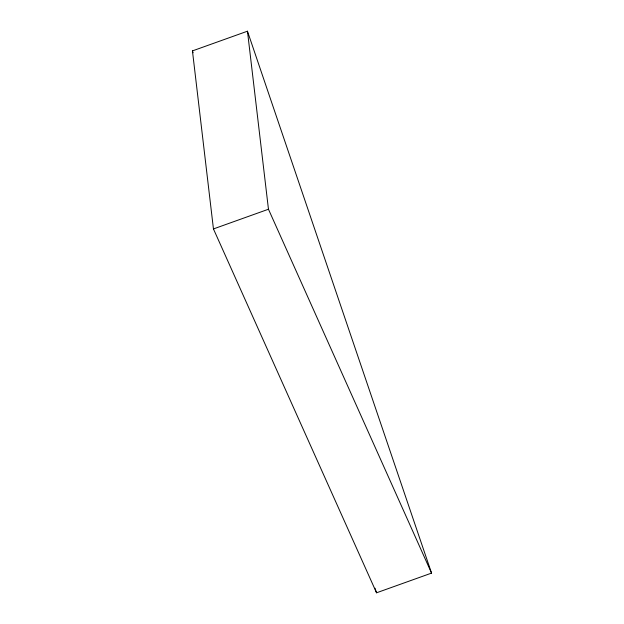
<?xml version="1.0" encoding="UTF-8"?>
<svg xmlns="http://www.w3.org/2000/svg" width="624" height="624" viewBox="0 0 624 624"><rect width="100%" height="100%" fill="white"/><g stroke="black" fill="none" stroke-linecap="round" stroke-linejoin="round"><path stroke-width="0.94" d="M192.449 50.895L247.463 31.2L431.551 573.105L376.537 592.8L213.447 228.93L192.449 50.895L193.081 52.744M213.447 228.93L268.46 209.235L247.463 31.2M268.46 209.235L431.551 573.105M374.969 588.182L376.537 592.8"/></g></svg>
